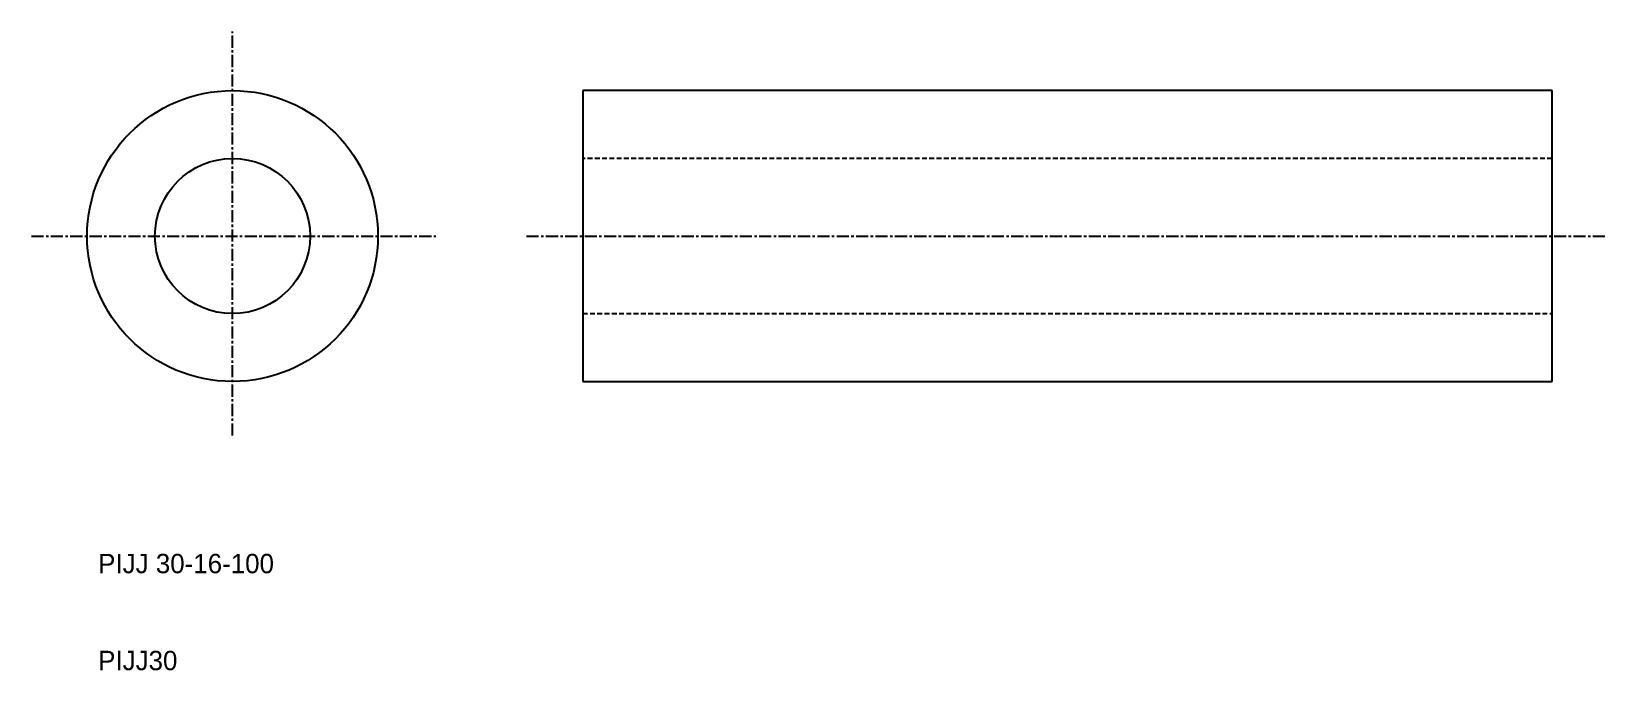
# Model space of a CAD drawing. Extents: x 3 to 166, y 10 to 76.
import ezdxf

# ---------------------------------------------------------------- set-up
doc = ezdxf.new("R2010")
doc.units = 0
doc.linetypes.add('CENTER', pattern=[2, 1.25, -0.25, 0.25, -0.25])
doc.linetypes.add('DASHED', pattern=[0.75, 0.5, -0.25])
doc.layers.get('0').update_dxf_attribs({"linetype": 'CONTINUOUS'})
doc.layers.add('CENTER', color=1, linetype='CENTER')

msp = doc.modelspace()

# ---------------------------------------------------------------- linework, layer by layer
at = {"color": 7, "linetype": 'CONTINUOUS'}
for p, q in [((159.99, 69.78), (59.99, 69.78)), ((59.99, 69.78), (59.99, 39.78)), ((159.99, 39.78), (159.99, 69.78)), ((59.99, 39.78), (159.99, 39.78))]:
    msp.add_line(p, q, dxfattribs=at)
at = {"color": 3, "linetype": 'DASHED'}
for p, q in [((159.99, 62.78), (59.99, 62.78)), ((59.99, 46.78), (159.99, 46.78))]:
    msp.add_line(p, q, dxfattribs=at)
at = {"color": 7, "linetype": 'CONTINUOUS'}
for radius in [15, 8]:
    msp.add_circle((23.86, 54.78), radius, dxfattribs=at)
at = {"layer": 'CENTER', "color": 1, "linetype": 'CENTER'}
for p, q in [((23.86, 34.21), (23.86, 75.88)), ((3.12, 54.78), (44.83, 54.78)), ((54.19, 54.78), (165.7, 54.78))]:
    msp.add_line(p, q, dxfattribs=at)

# ---------------------------------------------------------------- texts
at = {"color": 7, "linetype": 'CONTINUOUS'}
for s, p in [('PIJJ 30-16-100', (10, 20)), ('PIJJ30', (10, 10))]:
    msp.add_text(s, height=2, dxfattribs=at).set_placement(p)

doc.saveas('drawing.dxf')
